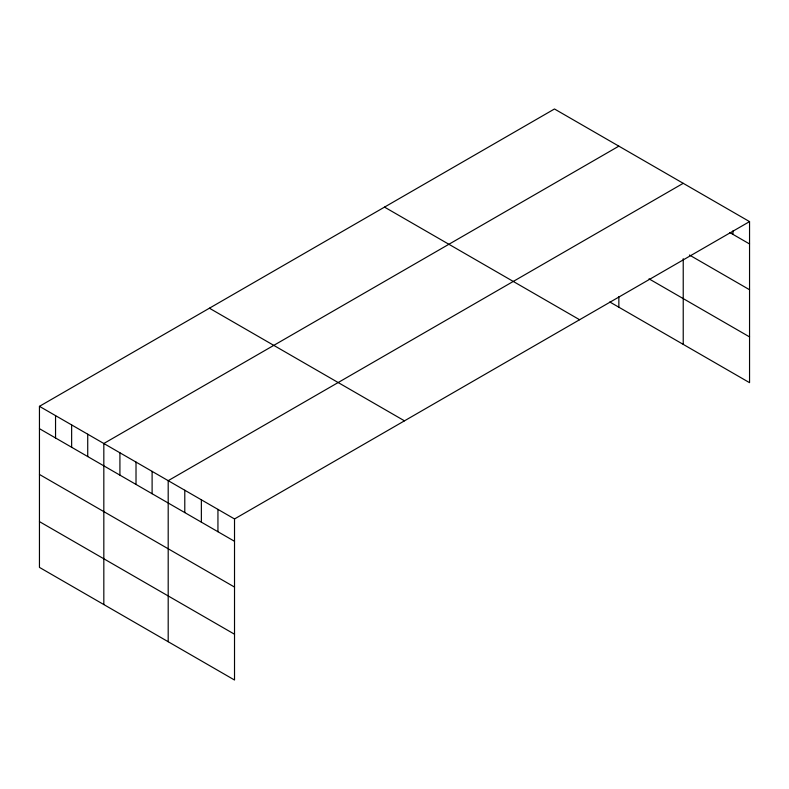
<?xml version="1.0" encoding="UTF-8"?>
<svg xmlns="http://www.w3.org/2000/svg" width="789" height="789" viewBox="0 0 789 789"><rect width="100%" height="100%" fill="white"/><g stroke="black" fill="none" stroke-linecap="round" stroke-linejoin="round"><path stroke-width="1.18" d="M39.45 406.335L234.52 518.955L234.52 680.019L39.45 567.39L39.45 406.335L554.48 108.981L749.55 221.61L749.55 382.665L609.798 301.98M618.852 146.152L103.823 443.497L103.823 604.552M683.225 183.314L168.195 480.669L168.195 641.723M234.52 518.955L749.55 221.61M729.864 232.587L749.55 243.959M689.438 255.025L749.55 289.731M649.022 278.852L749.55 336.893M384.519 207.112L579.59 319.732M209.41 308.203L404.481 420.833M39.45 428.683L234.52 541.303M39.45 474.455L234.52 587.075M39.45 521.618L234.52 634.238M732.971 230.852L732.971 234.382M683.225 258.693L683.225 344.379M618.852 296.644L618.852 307.207M217.942 509.388L217.942 531.727M201.363 499.812L201.363 522.16M184.784 490.235L184.784 512.584M152.109 471.368L152.109 493.717M136.014 462.078L136.014 484.426M119.918 452.787L119.918 475.136M87.727 434.206L87.727 456.555M71.641 424.916L71.641 447.264M55.546 415.625L55.546 437.974"/></g></svg>
